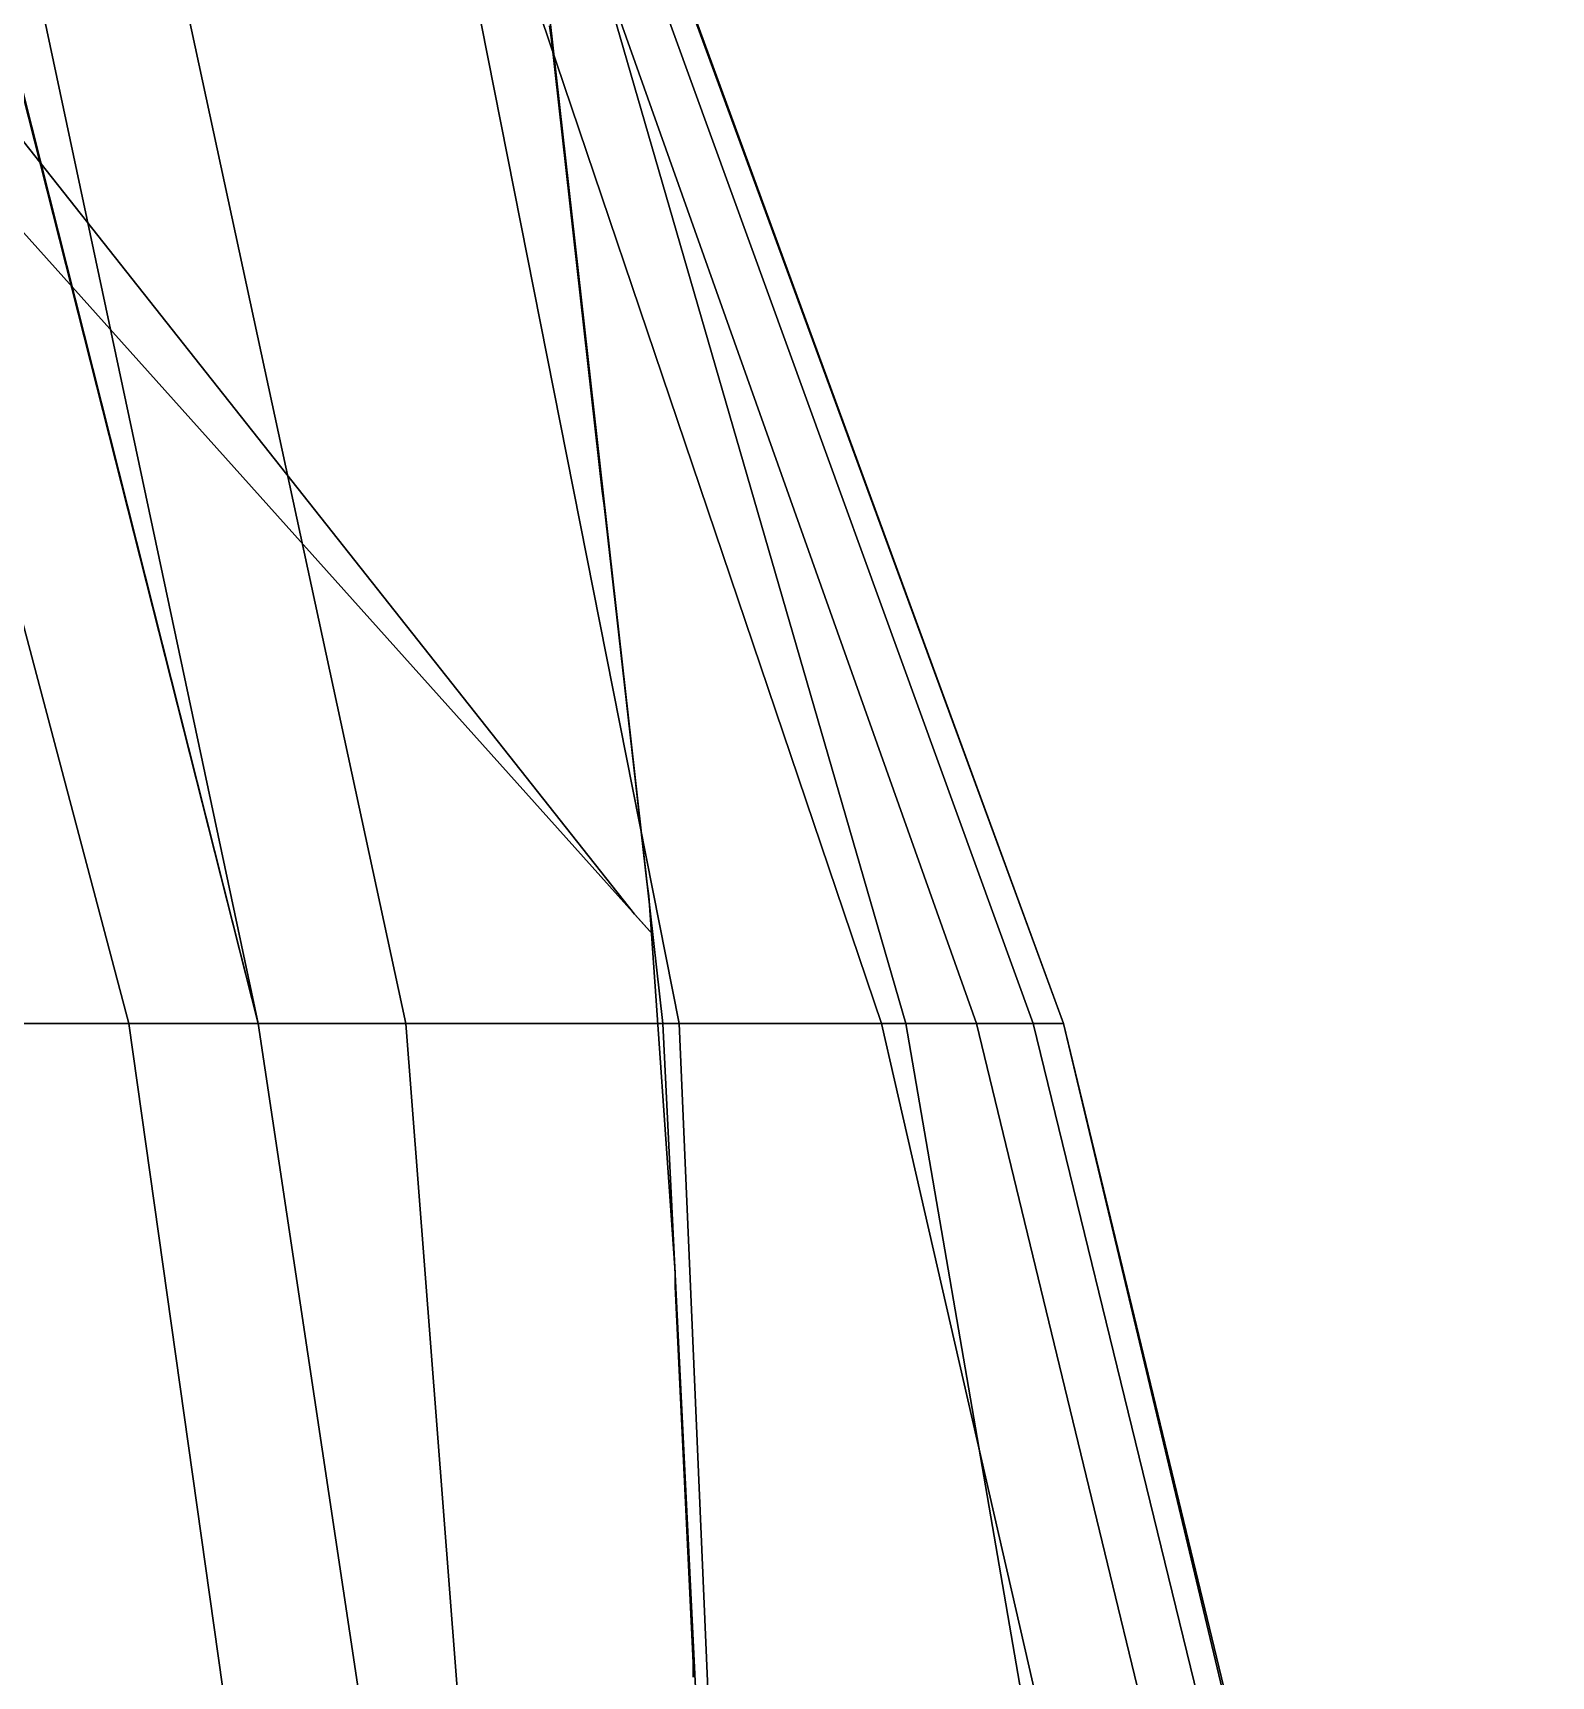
# Model space of a CAD drawing. Header units: millimetres. Extents: x -14 to 14, y -57 to 127.
# Drawn here: x 5.24 to 12.74, y 29.44 to 37.56 of the extents above; entities that cross this region are included whole.
import ezdxf

# ---------------------------------------------------------------- set-up
doc = ezdxf.new("R2010")
doc.units = ezdxf.units.MM
doc.layers.add('railings', color=6, linetype='Continuous')

msp = doc.modelspace()

# ---------------------------------------------------------------- linework, layer by layer
for points in [[(7.220000000000001, 42.71000000000001, 4.820000000000007), (-7.219999999999994, 42.71000000000001, 4.820000000000007), (-8.34999999999999, 32.66000000000001, 4.519999999999996), (8.350000000000001, 32.66000000000001, 4.519999999999996)], [(-3.050000000000006, 42.71000000000001, -4.349999999999994), (3.050000000000013, 42.71000000000001, -4.349999999999994), (5.710000000000016, 32.66000000000001, -4.349999999999994), (-5.710000000000004, 32.66000000000001, -4.349999999999994)], [(6.350000000000002, 32.66000000000001, -4.089999999999989), (5.710000000000016, 32.66000000000001, -4.349999999999994), (3.050000000000014, 42.71000000000001, -4.349999999999994), (3.810000000000004, 42.71000000000001, -4.030000000000001)], [(6.350000000000002, 32.66000000000001, -4.089999999999989), (6.350000000000002, 32.66000000000001, -4.089999999999989), (3.800000000000013, 42.71000000000001, -4.030000000000001), (4.21000000000001, 42.71000000000001, -3.739999999999995)], [(7.08000000000002, 32.66000000000001, -3.519999999999996), (6.350000000000002, 32.66000000000001, -4.089999999999989), (4.21000000000001, 42.71000000000001, -3.739999999999995), (4.909999999999998, 42.71000000000001, -2.959999999999994)], [(9.430000000000014, 32.66000000000001, -3.519999999999996), (7.08000000000002, 32.66000000000001, -3.519999999999996), (4.909999999999998, 42.71000000000001, -2.959999999999994), (6.030000000000003, 42.71000000000001, -2.959999999999994)], [(9.900000000000013, 32.66000000000001, -3.299999999999997), (9.430000000000014, 32.66000000000001, -3.519999999999996), (6.030000000000003, 42.71000000000001, -2.959999999999994), (6.329999999999986, 42.71000000000001, -2.849999999999994)], [(10.18000000000001, 32.66000000000001, -2.989999999999995), (9.900000000000013, 32.66000000000001, -3.299999999999997), (6.329999999999986, 42.71000000000001, -2.849999999999994), (6.530000000000003, 42.71000000000001, -2.649999999999991)], [(8.350000000000001, 32.66000000000001, 4.519999999999996), (8.430000000000014, 32.66000000000001, 1.980000000000004), (6.44, 42.71000000000001, 1.980000000000004), (7.220000000000001, 42.71000000000001, 4.820000000000007)], [(8.430000000000014, 32.66000000000001, 1.980000000000004), (9.54999999999999, 32.66000000000001), (6.639999999999988, 42.71000000000001), (6.44, 42.71000000000001, 1.980000000000004)], [(10.33000000000002, 32.66000000000001, -2.539999999999992), (10.18000000000001, 32.66000000000001, -2.989999999999995), (6.530000000000003, 42.71000000000001, -2.649999999999991), (6.650000000000007, 42.71000000000001, -2.349999999999994)], [(10.33000000000002, 32.66000000000001), (10.33000000000002, 32.66000000000001, -2.539999999999992), (6.650000000000007, 42.71000000000001, -2.349999999999994), (6.639999999999988, 42.71000000000001)], [(9.54999999999999, 32.66000000000001), (10.33000000000002, 32.66000000000001), (6.639999999999988, 42.71000000000001)], [(8.300000000000004, 33.10000000000001, 4.53), (8.210000000000004, 33.2, 4.8), (2.000000000000005, 41.05000000000001, 5.93), (1.620000000000005, 40.55000000000001, 4.75)], [(1.620000000000005, 40.55000000000001, 4.75), (2.000000000000005, 41.05000000000001, 5.93), (8.210000000000004, 33.2, 4.8), (8.300000000000004, 33.10000000000001, 4.53)], [(8.350000000000001, 32.66000000000001, 4.519999999999996), (-8.34999999999999, 32.66000000000001, 4.519999999999996), (-8.84, 22.68000000000001, 4.200000000000003), (8.840000000000003, 22.68000000000001, 4.200000000000003)], [(-5.710000000000004, 32.66000000000001, -4.349999999999994), (5.710000000000016, 32.66000000000001, -4.349999999999994), (7.120000000000004, 22.68000000000001, -4.349999999999994), (-7.120000000000002, 22.68000000000001, -4.349999999999994)], [(7.849999999999993, 22.68000000000001, -3.980000000000004), (7.120000000000004, 22.68000000000001, -4.349999999999994), (5.710000000000016, 32.66000000000001, -4.349999999999994), (6.350000000000002, 32.66000000000001, -4.089999999999989)], [(7.849999999999993, 22.68000000000001, -3.980000000000004), (7.849999999999993, 22.68000000000001, -3.980000000000004), (6.350000000000002, 32.66000000000001, -4.089999999999989), (7.08000000000002, 32.66000000000001, -3.519999999999996)], [(11.72, 22.68000000000001, -3.980000000000004), (7.849999999999993, 22.68000000000001, -3.980000000000004), (7.08000000000002, 32.66000000000001, -3.519999999999996), (9.430000000000014, 32.66000000000001, -3.519999999999996)], [(8.840000000000003, 22.68000000000001, 4.200000000000003), (8.860000000000014, 22.68000000000001, 1.980000000000004), (8.430000000000014, 32.66000000000001, 1.980000000000004), (8.350000000000001, 32.66000000000001, 4.519999999999996)], [(8.860000000000014, 22.68000000000001, 1.980000000000004), (11.26999999999998, 22.68000000000001), (9.54999999999999, 32.66000000000001), (8.430000000000014, 32.66000000000001, 1.980000000000004)], [(12.31999999999999, 22.68000000000001, -3.689999999999998), (11.72, 22.68000000000001, -3.980000000000004), (9.430000000000014, 32.66000000000001, -3.519999999999996), (9.900000000000013, 32.66000000000001, -3.299999999999997)], [(11.26999999999998, 22.68000000000001), (12.74000000000001, 22.68000000000001), (10.33000000000002, 32.66000000000001), (9.54999999999999, 32.66000000000001)], [(12.62, 22.68000000000001, -3.319999999999993), (12.31999999999999, 22.68000000000001, -3.689999999999998), (9.900000000000013, 32.66000000000001, -3.299999999999997), (10.18000000000001, 32.66000000000001, -2.989999999999995)], [(12.71000000000001, 22.68000000000001, -2.809999999999988), (12.62, 22.68000000000001, -3.319999999999993), (10.18000000000001, 32.66000000000001, -2.989999999999995), (10.33000000000002, 32.66000000000001, -2.539999999999992)], [(12.74000000000001, 22.68000000000001), (12.71000000000001, 22.68000000000001, -2.809999999999988), (10.33000000000002, 32.66000000000001, -2.539999999999992), (10.33000000000002, 32.66000000000001)]]:
    msp.add_3dface(points)
at = {"layer": 'railings'}
for points in [[(7.790000000000004, 37.59, 5.590000000000003), (7.800000000000002, 37.52000000000001, 5.590000000000003), (7.800000000000002, 37.52000000000001, 4.66), (7.790000000000004, 37.59000000000002, 4.66)], [(7.790000000000004, 37.59000000000002, 4.66), (7.800000000000002, 37.52000000000001, 4.66), (7.800000000000002, 37.52000000000001, 5.590000000000003), (7.790000000000004, 37.59, 5.590000000000003)], [(8.050000000000008, 35.29000000000001, 5.090000000000003), (8.050000000000008, 35.29000000000001, 5.020000000000002), (7.800000000000002, 37.52000000000001, 5.09), (7.800000000000002, 37.52000000000001, 5.16)], [(7.800000000000002, 37.52000000000001, 5.16), (7.800000000000002, 37.52000000000001, 5.09), (8.050000000000008, 35.29000000000001, 5.020000000000002), (8.050000000000008, 35.29000000000001, 5.090000000000003)], [(7.800000000000002, 37.52000000000001, 5.590000000000003), (7.800000000000002, 37.52000000000001, 5.52), (8.050000000000008, 35.29000000000001, 5.450000000000002), (8.050000000000008, 35.29000000000001, 5.520000000000002)], [(8.050000000000008, 35.29000000000001, 5.520000000000002), (8.050000000000008, 35.29000000000001, 5.450000000000002), (7.800000000000002, 37.52000000000001, 5.52), (7.800000000000002, 37.52000000000001, 5.590000000000003)], [(8.050000000000008, 35.29000000000001, 5.520000000000002), (8.060000000000006, 35.22000000000001, 5.520000000000002), (8.060000000000006, 35.22000000000001, 4.59), (8.050000000000008, 35.29000000000002, 4.59)], [(8.050000000000008, 35.29000000000002, 4.59), (8.060000000000006, 35.22000000000001, 4.59), (8.060000000000006, 35.22000000000001, 5.520000000000002), (8.050000000000008, 35.29000000000001, 5.520000000000002)], [(8.270000000000007, 33.36, 5.040000000000003), (8.270000000000007, 33.36, 4.970000000000002), (8.060000000000006, 35.22000000000001, 5.02), (8.060000000000006, 35.22000000000001, 5.09)], [(8.060000000000006, 35.22000000000001, 5.09), (8.060000000000006, 35.22000000000001, 5.02), (8.270000000000007, 33.36, 4.970000000000002), (8.270000000000007, 33.36, 5.040000000000003)], [(8.060000000000006, 35.22000000000001, 5.520000000000002), (8.060000000000006, 35.22000000000001, 5.45), (8.270000000000007, 33.36, 5.400000000000002), (8.270000000000007, 33.36, 5.470000000000002)], [(8.270000000000007, 33.36, 5.470000000000002), (8.270000000000007, 33.36, 5.400000000000002), (8.060000000000006, 35.22000000000001, 5.45), (8.060000000000006, 35.22000000000001, 5.520000000000002)], [(8.270000000000007, 33.36000000000001, 4.54), (8.280000000000005, 33.29000000000001, 4.54), (8.280000000000005, 33.29000000000001, 5.470000000000002), (8.270000000000007, 33.36, 5.470000000000002)], [(8.270000000000007, 33.36, 5.470000000000002), (8.280000000000005, 33.29000000000001, 5.470000000000002), (8.280000000000005, 33.29000000000001, 4.54), (8.270000000000007, 33.36000000000001, 4.54)], [(8.280000000000005, 33.29000000000001, 5.04), (8.280000000000005, 33.29000000000001, 4.97), (8.410000000000007, 31.42999999999999, 4.900000000000002), (8.410000000000007, 31.42999999999999, 4.970000000000002)], [(8.410000000000007, 31.42999999999999, 4.970000000000002), (8.410000000000007, 31.42999999999999, 4.900000000000002), (8.280000000000005, 33.29000000000001, 4.97), (8.280000000000005, 33.29000000000001, 5.04)], [(8.410000000000007, 31.42999999999999, 5.400000000000002), (8.410000000000007, 31.42999999999999, 5.330000000000002), (8.280000000000005, 33.29000000000001, 5.4), (8.280000000000005, 33.29000000000001, 5.470000000000002)], [(8.280000000000005, 33.29000000000001, 5.470000000000002), (8.280000000000005, 33.29000000000001, 5.4), (8.410000000000007, 31.42999999999999, 5.330000000000002), (8.410000000000007, 31.42999999999999, 5.400000000000002)], [(8.410000000000007, 31.42999999999999, 5.400000000000002), (8.410000000000007, 31.36, 5.400000000000002), (8.410000000000007, 31.36, 4.47), (8.410000000000007, 31.43000000000001, 4.47)], [(8.410000000000007, 31.43000000000001, 4.47), (8.410000000000007, 31.36, 4.47), (8.410000000000007, 31.36, 5.400000000000002), (8.410000000000007, 31.42999999999999, 5.400000000000002)], [(8.500000000000004, 29.5, 4.920000000000003), (8.500000000000004, 29.5, 4.850000000000002), (8.410000000000007, 31.36000000000001, 4.9), (8.410000000000007, 31.36000000000001, 4.97)], [(8.410000000000007, 31.36000000000001, 4.97), (8.410000000000007, 31.36000000000001, 4.9), (8.500000000000004, 29.5, 4.850000000000002), (8.500000000000004, 29.5, 4.920000000000003)], [(8.410000000000007, 31.36, 5.400000000000002), (8.410000000000007, 31.36000000000001, 5.33), (8.500000000000004, 29.5, 5.280000000000002), (8.500000000000004, 29.5, 5.350000000000002)], [(8.500000000000004, 29.5, 5.350000000000002), (8.500000000000004, 29.5, 5.280000000000002), (8.410000000000007, 31.36000000000001, 5.33), (8.410000000000007, 31.36, 5.400000000000002)], [(8.500000000000004, 29.5, 5.350000000000002), (8.500000000000004, 29.43000000000001, 5.350000000000001), (8.500000000000004, 29.43000000000001, 4.42), (8.500000000000004, 29.50000000000001, 4.42)], [(8.500000000000004, 29.50000000000001, 4.42), (8.500000000000004, 29.43000000000001, 4.42), (8.500000000000004, 29.43000000000001, 5.350000000000001), (8.500000000000004, 29.5, 5.350000000000002)]]:
    msp.add_3dface(points, dxfattribs=at)

doc.saveas('drawing.dxf')
